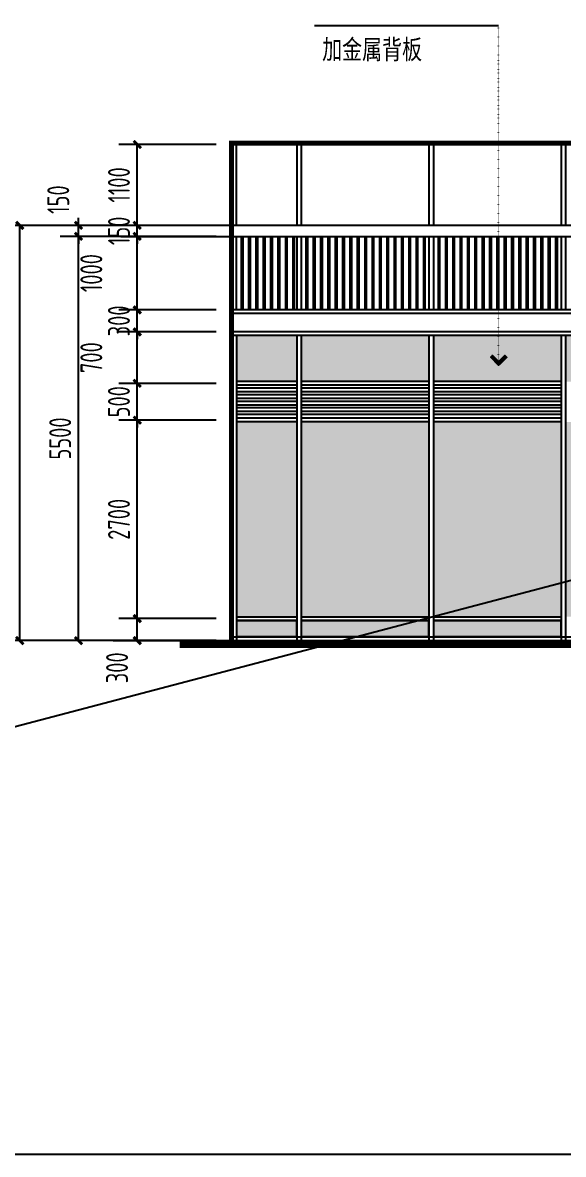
# Model space of a CAD drawing. Extents: x 72637 to 526294, y -245768 to 30884.
# Drawn here: x 134893 to 142254, y -161489 to -146091 of the extents above; entities that cross this region are included whole.
import ezdxf

# ---------------------------------------------------------------- set-up
doc = ezdxf.new("R2010")
doc.units = 0
doc.header["$LTSCALE"] = 10
doc.header["$MEASUREMENT"] = 0
doc.linetypes.add('DOT2', pattern=[0.125, 0, -0.125])
for name, color, linetype in [('01-标注_尺寸', 124, 'Continuous'), ('01-标注_符号', 200, 'Continuous'), ('01-标注_轴线坐标', 132, 'Continuous'), ('02-TEXT_标注', 130, 'Continuous'), ('05-填充_156', 156, 'Continuous'), ('05-填充_18', 18, 'Continuous'), ('A-C_玻璃幕墙', 140, 'Continuous'), ('A-E_栏杆', 232, 'Continuous'), ('E-立面', 255, 'Continuous'), ('E-立面轮廓', 241, 'Continuous')]:
    doc.layers.add(name, color=color, linetype=linetype)
doc.layers.add('04-不打印_辅助线', color=165, linetype='Continuous', plot=False)
doc.styles.add('_TCH_DIM_T3', font='ROS1', dxfattribs={"width": 0.8, "bigfont": 'JD'})
doc.styles.add('_TCH_LABEL', font='', dxfattribs={"width": 0.75})
doc.styles.add('logo-3', font='', dxfattribs={"width": 0.8})
doc.styles.get('_TCH_LABEL').set_extended_font_data('SimSun')
doc.styles.get('logo-3').set_extended_font_data('SimSun')
doc.dimstyles.new('_TCH_ARCH&&100', dxfattribs={"dimtxt": 297.5, "dimasz": 100, "dimexe": 250, "dimexo": 300, "dimgap": 100, "dimtad": 1, "dimdec": 0, "dimzin": 0, "dimdsep": 46, "dimtxsty": '_TCH_DIM_T3', "dimblk": 'ARCHTICK', "dimcen": 0.09, "dimclrt": 7, "dimazin": 2, "dimtfac": 1, "dimtdec": 0, "dimtix": 1, "dimtmove": 2, "dimatfit": 3, "dimfxl": 0, "dimtolj": 1, "dimtzin": 0, "dimarcsym": 0})
doc.dimstyles.new('副本 ISO-1', dxfattribs={"dimtxt": 2.5, "dimasz": 1.5, "dimexe": 1.25, "dimexo": 0.625, "dimtad": 1, "dimdec": 0, "dimtxsty": 'logo-3', "dimblk": 'ARCHTICK', "dimcen": 2.5, "dimdle": 1, "dimadec": 0, "dimazin": 0, "dimtfac": 1, "dimtdec": 0, "dimtix": 1, "dimtmove": 0, "dimatfit": 3, "dimldrblk": 'AR', "dimfxl": 0, "dimarcsym": 0})

# ---------------------------------------------------------------- blocks, each defined once
blk = doc.blocks.new('A$C339A5B8F')
for points in [[(-5430, 6750), (-5430, 5650)], [(-5370, 6750), (-5370, 5650)], [(-3630, 6750), (-3630, 5650)], [(-3570, 6750), (-3570, 5650)], [(-1830, 6750), (-1830, 5650)], [(-1770, 6750), (-1770, 5650)], [(-30, 6750), (-30, 5650)], [(30, 6750), (30, 5650)], [(2120, 6750), (2120, 5650)], [(2180, 6750), (2180, 5650)], [(-5430, 5500), (-5430, 4500)], [(-5370, 5500), (-5370, 4500)], [(-3630, 5500), (-3630, 4500)], [(-3570, 5500), (-3570, 4500)], [(-1830, 5500), (-1830, 4500)], [(-1770, 5500), (-1770, 4500)], [(-30, 5500), (-30, 4500)], [(30, 5500), (30, 4500)], [(2120, 5500), (2120, 4500)], [(2180, 5500), (2180, 4500)], [(-5430, 4150), (-5430, 0)], [(-5370, 4150), (-5370, 0)], [(-3630, 4150), (-3630, 0)], [(-3570, 4150), (-3570, 0)], [(-1830, 4150), (-1830, 0)], [(-1770, 4150), (-1770, 0)], [(-30, 4150), (-30, 0)], [(30, 4150), (30, 0)], [(750, 4150), (750, 0)], [(800, 4150), (800, 0)], [(1800, 4150), (1800, 0)], [(1850, 4150), (1850, 0)], [(2120, 4150), (2120, 0)], [(2180, 4150), (2180, 0)]]:
    blk.add_lwpolyline(points)
blk = doc.blocks.new('A$C631E7170')
for points in [[(0, -40), (-1740, -40)], [(0, -90), (-1740, -90)], [(0, -130), (-1740, -130)], [(0, -180), (-1740, -180)], [(0, -220), (-1740, -220)], [(0, -270), (-1740, -270)], [(0, -310), (-1740, -310)], [(0, -360), (-1740, -360)], [(0, -400), (-1740, -400)]]:
    blk.add_lwpolyline(points)
blk = doc.blocks.new('A$C589F609E')
for points in [[(-1685, 0), (-1685, -1000)], [(-1585, 0), (-1585, -1000)], [(-1485, 0), (-1485, -1000)], [(-1385, 0), (-1385, -1000)], [(-1285, 0), (-1285, -1000)], [(-1185, 0), (-1185, -1000)], [(-1085, 0), (-1085, -1000)], [(-985, 0), (-985, -1000)], [(-885, 0), (-885, -1000)], [(-785, 0), (-785, -1000)], [(-685, 0), (-685, -1000)], [(-585, 0), (-585, -1000)], [(-485, 0), (-485, -1000)], [(-385, 0), (-385, -1000)], [(-285, 0), (-285, -1000)], [(-185, 0), (-185, -1000)], [(-1665, 0), (-1665, -1000)], [(-1565, 0), (-1565, -1000)], [(-1465, 0), (-1465, -1000)], [(-1365, 0), (-1365, -1000)], [(-1265, 0), (-1265, -1000)], [(-1165, 0), (-1165, -1000)], [(-1065, 0), (-1065, -1000)], [(-965, 0), (-965, -1000)], [(-865, 0), (-865, -1000)], [(-765, 0), (-765, -1000)], [(-665, 0), (-665, -1000)], [(-565, 0), (-565, -1000)], [(-465, 0), (-465, -1000)], [(-365, 0), (-365, -1000)], [(-265, 0), (-265, -1000)], [(-165, 0), (-165, -1000)], [(-85, 0), (-85, -1000)], [(-65, 0), (-65, -1000)]]:
    blk.add_lwpolyline(points)
blk = doc.blocks.new('A$C32F26021')
at = {"layer": '05-填充_18'}
h = blk.add_hatch(color=256, dxfattribs=at)
h.dxf.hatch_style = 1
h.paths.add_polyline_path([(-1740, 50), (0, 50), (0, 275), (-1740, 275)])
for points in [[(0, 3525), (-1740, 3525)], [(0, 3475), (-1740, 3475)], [(0, 3025), (-1740, 3025)], [(0, 2975), (-1740, 2975)], [(-1740, 325), (0, 325)], [(-1740, 275), (0, 275)], [(0, 50), (-1740, 50)]]:
    blk.add_lwpolyline(points)
blk.add_lwpolyline([(-1740, 50), (0, 50), (0, 275), (-1740, 275)], close=True)
for name, p in [('A$C589F609E', (10, 5500)), ('A$C631E7170', (0, 3475))]:
    blk.add_blockref(name, p)
blk = doc.blocks.new('*U43')
for points in [[(-920, -40), (-1740, -40)], [(-920, -90), (-1740, -90)], [(-920, -130), (-1740, -130)], [(-920, -180), (-1740, -180)], [(-920, -220), (-1740, -220)], [(-920, -270), (-1740, -270)], [(-920, -310), (-1740, -310)], [(-920, -360), (-1740, -360)], [(-920, -400), (-1740, -400)]]:
    blk.add_lwpolyline(points)
blk = doc.blocks.new('A$C0B823FF2')
at = {"layer": '05-填充_18'}
h = blk.add_hatch(color=256, dxfattribs=at)
h.dxf.hatch_style = 1
h.paths.add_polyline_path([(-820, -4100), (0, -4100), (0, -3875), (-820, -3875)])
for points in [[(0, -625), (-820, -625)], [(0, -675), (-820, -675)], [(0, -1125), (-820, -1125)], [(0, -1175), (-820, -1175)], [(-820, -3825), (0, -3825)], [(-820, -3875), (0, -3875)], [(0, -4100), (-820, -4100)]]:
    blk.add_lwpolyline(points)
blk.add_lwpolyline([(-820, -4100), (0, -4100), (0, -3875), (-820, -3875)], close=True)
blk.add_blockref('*U43', (920, -675))
blk = doc.blocks.new('A$C6D8F1FB1')
for points in [[(65, 0), (65, -1000)], [(85, 0), (85, -1000)], [(165, 0), (165, -1000)], [(185, 0), (185, -1000)], [(265, 0), (265, -1000)], [(285, 0), (285, -1000)], [(365, 0), (365, -1000)], [(385, 0), (385, -1000)], [(465, 0), (465, -1000)], [(485, 0), (485, -1000)], [(565, 0), (565, -1000)], [(585, 0), (585, -1000)], [(665, 0), (665, -1000)], [(685, 0), (685, -1000)], [(765, 0), (765, -1000)], [(785, 0), (785, -1000)]]:
    blk.add_lwpolyline(points)
blk = doc.blocks.new('_ArchTick')
at = {"color": 0, "linetype": 'ByBlock', "const_width": 0.4}
blk.add_lwpolyline([(-0.5, -0.5), (0.5, 0.5)], dxfattribs=at)
blk = doc.blocks.new('*X11')
at = {"color": 0}
for p, q in [((-1012.3116, 1692.7221), (-1012.3116, 1692.7226)), ((-1012.3115, 1692.7227), (-1012.2838, 1692.7227)), ((-1012.3111, 1692.7217), (-1012.2828, 1692.7217)), ((-1012.3106, 1692.7211), (-1012.3106, 1692.7236)), ((-1012.3105, 1692.7237), (-1012.2848, 1692.7237)), ((-1012.3101, 1692.7207), (-1012.2818, 1692.7207)), ((-1012.3096, 1692.7201), (-1012.3096, 1692.7246)), ((-1012.3095, 1692.7247), (-1012.2858, 1692.7247)), ((-1012.3091, 1692.7197), (-1012.2808, 1692.7197)), ((-1012.3086, 1692.7191), (-1012.3086, 1692.7256)), ((-1012.3085, 1692.7257), (-1012.2868, 1692.7257)), ((-1012.3081, 1692.7187), (-1012.2798, 1692.7187)), ((-1012.3076, 1692.7181), (-1012.3076, 1692.7266)), ((-1012.3075, 1692.7267), (-1012.2878, 1692.7267)), ((-1012.3071, 1692.7177), (-1012.2788, 1692.7177)), ((-1012.3066, 1692.7171), (-1012.3066, 1692.7276)), ((-1012.3065, 1692.7277), (-1012.2888, 1692.7277)), ((-1012.3061, 1692.7167), (-1012.2778, 1692.7167)), ((-1012.3056, 1692.7161), (-1012.3056, 1692.7286)), ((-1012.3055, 1692.7287), (-1012.2898, 1692.7287)), ((-1012.3051, 1692.7157), (-1012.2768, 1692.7157)), ((-1012.3046, 1692.7151), (-1012.3046, 1692.7296)), ((-1012.3045, 1692.7297), (-1012.2908, 1692.7297)), ((-1012.3041, 1692.7147), (-1012.2758, 1692.7147)), ((-1012.3036, 1692.7141), (-1012.3036, 1692.7306)), ((-1012.3035, 1692.7307), (-1012.2918, 1692.7307)), ((-1012.3031, 1692.7137), (-1012.2748, 1692.7137)), ((-1012.3026, 1692.7131), (-1012.3026, 1692.7316)), ((-1012.3025, 1692.7317), (-1012.2928, 1692.7317)), ((-1012.3021, 1692.7127), (-1012.2738, 1692.7127)), ((-1012.3016, 1692.7121), (-1012.3016, 1692.7326)), ((-1012.3015, 1692.7327), (-1012.2938, 1692.7327)), ((-1012.3011, 1692.7117), (-1012.2728, 1692.7117)), ((-1012.3006, 1692.7111), (-1012.3006, 1692.7336)), ((-1012.3005, 1692.7337), (-1012.2948, 1692.7337)), ((-1012.3001, 1692.7107), (-1012.2718, 1692.7107)), ((-1012.2996, 1692.7101), (-1012.2996, 1692.7346)), ((-1012.2995, 1692.7347), (-1012.2958, 1692.7347)), ((-1012.2991, 1692.7097), (-1012.2708, 1692.7097)), ((-1012.2986, 1692.7091), (-1012.2986, 1692.7356)), ((-1012.2985, 1692.7357), (-1012.2968, 1692.7357)), ((-1012.2981, 1692.7087), (-1012.2698, 1692.7087)), ((-1012.2976, 1692.7081), (-1012.2976, 1692.7364)), ((-1012.2971, 1692.7077), (-1012.2688, 1692.7077)), ((-1012.2966, 1692.7071), (-1012.2966, 1692.7354)), ((-1012.2961, 1692.7067), (-1012.2678, 1692.7067)), ((-1012.2956, 1692.7061), (-1012.2956, 1692.7344)), ((-1012.2951, 1692.7057), (-1012.2668, 1692.7057)), ((-1012.2946, 1692.7051), (-1012.2946, 1692.7334)), ((-1012.2941, 1692.7047), (-1012.2658, 1692.7047)), ((-1012.2936, 1692.7041), (-1012.2936, 1692.7324)), ((-1012.2931, 1692.7037), (-1012.2648, 1692.7037)), ((-1012.2926, 1692.7031), (-1012.2926, 1692.7314)), ((-1012.2921, 1692.7027), (-1012.2638, 1692.7027)), ((-1012.2916, 1692.7021), (-1012.2916, 1692.7304)), ((-1012.2911, 1692.7017), (-1012.2628, 1692.7017)), ((-1012.2906, 1692.7011), (-1012.2906, 1692.7294)), ((-1012.2901, 1692.7007), (-1012.2618, 1692.7007)), ((-1012.2896, 1692.7001), (-1012.2896, 1692.7284)), ((-1012.2891, 1692.6997), (-1012.2608, 1692.6997)), ((-1012.2886, 1692.6991), (-1012.2886, 1692.7274)), ((-1012.2881, 1692.6987), (-1012.2598, 1692.6987)), ((-1012.2876, 1692.6981), (-1012.2876, 1692.7264)), ((-1012.2871, 1692.6977), (-1012.2588, 1692.6977)), ((-1012.2866, 1692.6971), (-1012.2866, 1692.7254)), ((-1012.2861, 1692.6967), (-1012.2578, 1692.6967)), ((-1012.2856, 1692.6961), (-1012.2856, 1692.7244)), ((-1012.2851, 1692.6957), (-1012.2568, 1692.6957)), ((-1012.2846, 1692.6951), (-1012.2846, 1692.7234)), ((-1012.2841, 1692.6947), (-1012.2558, 1692.6947)), ((-1012.2836, 1692.6941), (-1012.2836, 1692.7224)), ((-1012.2831, 1692.6937), (-1012.2548, 1692.6937)), ((-1012.2826, 1692.6931), (-1012.2826, 1692.7214)), ((-1012.2821, 1692.6927), (-1012.2538, 1692.6927)), ((-1012.2816, 1692.6921), (-1012.2816, 1692.7204)), ((-1012.2811, 1692.6917), (-1012.2528, 1692.6917)), ((-1012.2806, 1692.6911), (-1012.2806, 1692.7194)), ((-1012.2801, 1692.6907), (-1012.2518, 1692.6907)), ((-1012.2796, 1692.6901), (-1012.2796, 1692.7184)), ((-1012.2791, 1692.6897), (-1012.2508, 1692.6897)), ((-1012.2786, 1692.6891), (-1012.2786, 1692.7174)), ((-1012.2781, 1692.6887), (-1012.2498, 1692.6887)), ((-1012.2776, 1692.6881), (-1012.2776, 1692.7164)), ((-1012.2771, 1692.6877), (-1012.2488, 1692.6877)), ((-1012.2766, 1692.6871), (-1012.2766, 1692.7154)), ((-1012.2761, 1692.6867), (-1012.2478, 1692.6867)), ((-1012.2756, 1692.6861), (-1012.2756, 1692.7144)), ((-1012.2751, 1692.6857), (-1012.2468, 1692.6857)), ((-1012.2746, 1692.6851), (-1012.2746, 1692.7134)), ((-1012.2741, 1692.6847), (-1012.2458, 1692.6847)), ((-1012.2736, 1692.6841), (-1012.2736, 1692.7124)), ((-1012.2731, 1692.6837), (-1012.2448, 1692.6837)), ((-1012.2726, 1692.6831), (-1012.2726, 1692.7114)), ((-1012.2721, 1692.6827), (-1012.2438, 1692.6827)), ((-1012.2716, 1692.6821), (-1012.2716, 1692.7104)), ((-1012.2711, 1692.6817), (-1012.2428, 1692.6817)), ((-1012.2706, 1692.6811), (-1012.2706, 1692.7094)), ((-1012.2701, 1692.6807), (-1012.2418, 1692.6807)), ((-1012.2696, 1692.6801), (-1012.2696, 1692.7084)), ((-1012.2691, 1692.6797), (-1012.2408, 1692.6797)), ((-1012.2686, 1692.6791), (-1012.2686, 1692.7074)), ((-1012.2681, 1692.6787), (-1012.2398, 1692.6787)), ((-1012.2676, 1692.6781), (-1012.2676, 1692.7064)), ((-1012.2671, 1692.6777), (-1012.2388, 1692.6777)), ((-1012.2666, 1692.6771), (-1012.2666, 1692.7054)), ((-1012.2661, 1692.6767), (-1012.2378, 1692.6767)), ((-1012.2656, 1692.6761), (-1012.2656, 1692.7044)), ((-1012.2651, 1692.6757), (-1012.2368, 1692.6757)), ((-1012.2646, 1692.6751), (-1012.2646, 1692.7034)), ((-1012.2646, 1692.6647), (-1012.2363, 1692.6647)), ((-1012.2646, 1692.6364), (-1012.2646, 1692.6647)), ((-1012.2641, 1692.6747), (-1012.2358, 1692.6747)), ((-1012.2636, 1692.6741), (-1012.2636, 1692.7024)), ((-1012.2636, 1692.6657), (-1012.2353, 1692.6657)), ((-1012.2636, 1692.6374), (-1012.2636, 1692.6657)), ((-1012.2631, 1692.6737), (-1012.2348, 1692.6737)), ((-1012.2626, 1692.6731), (-1012.2626, 1692.7014)), ((-1012.2626, 1692.6667), (-1012.2343, 1692.6667)), ((-1012.2626, 1692.6384), (-1012.2626, 1692.6667)), ((-1012.2621, 1692.6727), (-1012.2338, 1692.6727)), ((-1012.2616, 1692.6721), (-1012.2616, 1692.7004)), ((-1012.2616, 1692.6677), (-1012.2333, 1692.6677)), ((-1012.2616, 1692.6394), (-1012.2616, 1692.6677)), ((-1012.2611, 1692.6717), (-1012.2328, 1692.6717)), ((-1012.2606, 1692.6711), (-1012.2606, 1692.6994)), ((-1012.2606, 1692.6687), (-1012.2323, 1692.6687)), ((-1012.2606, 1692.6404), (-1012.2606, 1692.6687)), ((-1012.2601, 1692.6707), (-1012.2318, 1692.6707)), ((-1012.2596, 1692.6701), (-1012.2596, 1692.6984)), ((-1012.2596, 1692.6697), (-1012.2313, 1692.6697)), ((-1012.2596, 1692.6414), (-1012.2596, 1692.6697)), ((-1012.2586, 1692.6424), (-1012.2586, 1692.6974)), ((-1012.2576, 1692.6434), (-1012.2576, 1692.6964)), ((-1012.2566, 1692.6444), (-1012.2566, 1692.6954)), ((-1012.2556, 1692.6454), (-1012.2556, 1692.6944)), ((-1012.2546, 1692.6464), (-1012.2546, 1692.6934)), ((-1012.2536, 1692.6474), (-1012.2536, 1692.6924)), ((-1012.2526, 1692.6484), (-1012.2526, 1692.6914)), ((-1012.2516, 1692.6494), (-1012.2516, 1692.6904)), ((-1012.2506, 1692.6504), (-1012.2506, 1692.6894)), ((-1012.2496, 1692.6514), (-1012.2496, 1692.6884)), ((-1012.2486, 1692.6524), (-1012.2486, 1692.6874)), ((-1012.2476, 1692.6534), (-1012.2476, 1692.6864)), ((-1012.2466, 1692.6544), (-1012.2466, 1692.6854)), ((-1012.2456, 1692.6554), (-1012.2456, 1692.6844)), ((-1012.2446, 1692.6564), (-1012.2446, 1692.6834)), ((-1012.2436, 1692.6574), (-1012.2436, 1692.6824)), ((-1012.2426, 1692.6584), (-1012.2426, 1692.6814)), ((-1012.2416, 1692.6594), (-1012.2416, 1692.6804)), ((-1012.2406, 1692.6604), (-1012.2406, 1692.6794)), ((-1012.2396, 1692.6614), (-1012.2396, 1692.6784)), ((-1012.2386, 1692.6624), (-1012.2386, 1692.6774)), ((-1012.2376, 1692.6634), (-1012.2376, 1692.6764)), ((-1012.2366, 1692.6644), (-1012.2366, 1692.6754)), ((-1012.2356, 1692.6654), (-1012.2356, 1692.6744)), ((-1012.2346, 1692.6664), (-1012.2346, 1692.6734)), ((-1012.2336, 1692.6674), (-1012.2336, 1692.6724)), ((-1012.2326, 1692.6684), (-1012.2326, 1692.6714)), ((-1012.2316, 1692.6694), (-1012.2316, 1692.6704)), ((-1012.3116, 1692.6177), (-1012.2833, 1692.6177)), ((-1012.3116, 1692.6172), (-1012.3116, 1692.6177)), ((-1012.3111, 1692.6167), (-1012.2843, 1692.6167)), ((-1012.3106, 1692.6187), (-1012.2823, 1692.6187)), ((-1012.3106, 1692.6162), (-1012.3106, 1692.6187)), ((-1012.3101, 1692.6157), (-1012.2853, 1692.6157)), ((-1012.3096, 1692.6197), (-1012.2813, 1692.6197)), ((-1012.3096, 1692.6152), (-1012.3096, 1692.6197)), ((-1012.3091, 1692.6147), (-1012.2863, 1692.6147)), ((-1012.3086, 1692.6207), (-1012.2803, 1692.6207)), ((-1012.3086, 1692.6142), (-1012.3086, 1692.6207)), ((-1012.3081, 1692.6137), (-1012.2873, 1692.6137)), ((-1012.3076, 1692.6217), (-1012.2793, 1692.6217)), ((-1012.3076, 1692.6132), (-1012.3076, 1692.6217)), ((-1012.3071, 1692.6127), (-1012.2883, 1692.6127)), ((-1012.3066, 1692.6227), (-1012.2783, 1692.6227)), ((-1012.3066, 1692.6122), (-1012.3066, 1692.6227)), ((-1012.3061, 1692.6117), (-1012.2893, 1692.6117)), ((-1012.3056, 1692.6237), (-1012.2773, 1692.6237)), ((-1012.3056, 1692.6112), (-1012.3056, 1692.6237)), ((-1012.3051, 1692.6107), (-1012.2903, 1692.6107)), ((-1012.3046, 1692.6247), (-1012.2763, 1692.6247)), ((-1012.3046, 1692.6102), (-1012.3046, 1692.6247)), ((-1012.3041, 1692.6097), (-1012.2913, 1692.6097)), ((-1012.3036, 1692.6257), (-1012.2753, 1692.6257)), ((-1012.3036, 1692.6092), (-1012.3036, 1692.6257)), ((-1012.3031, 1692.6087), (-1012.2923, 1692.6087)), ((-1012.3026, 1692.6267), (-1012.2743, 1692.6267)), ((-1012.3026, 1692.6082), (-1012.3026, 1692.6267)), ((-1012.3021, 1692.6077), (-1012.2933, 1692.6077)), ((-1012.3016, 1692.6277), (-1012.2733, 1692.6277)), ((-1012.3016, 1692.6072), (-1012.3016, 1692.6277)), ((-1012.3011, 1692.6067), (-1012.2943, 1692.6067)), ((-1012.3006, 1692.6287), (-1012.2723, 1692.6287)), ((-1012.3006, 1692.6062), (-1012.3006, 1692.6287)), ((-1012.3001, 1692.6057), (-1012.2953, 1692.6057)), ((-1012.2996, 1692.6297), (-1012.2713, 1692.6297)), ((-1012.2996, 1692.6052), (-1012.2996, 1692.6297)), ((-1012.2991, 1692.6047), (-1012.2963, 1692.6047)), ((-1012.2986, 1692.6307), (-1012.2703, 1692.6307)), ((-1012.2986, 1692.6042), (-1012.2986, 1692.6307)), ((-1012.2981, 1692.6037), (-1012.2973, 1692.6037)), ((-1012.2976, 1692.6317), (-1012.2693, 1692.6317)), ((-1012.2976, 1692.6034), (-1012.2976, 1692.6317)), ((-1012.2966, 1692.6327), (-1012.2683, 1692.6327)), ((-1012.2966, 1692.6044), (-1012.2966, 1692.6327)), ((-1012.2956, 1692.6337), (-1012.2673, 1692.6337)), ((-1012.2956, 1692.6054), (-1012.2956, 1692.6337)), ((-1012.2946, 1692.6347), (-1012.2663, 1692.6347)), ((-1012.2946, 1692.6064), (-1012.2946, 1692.6347)), ((-1012.2936, 1692.6357), (-1012.2653, 1692.6357)), ((-1012.2936, 1692.6074), (-1012.2936, 1692.6357)), ((-1012.2926, 1692.6367), (-1012.2643, 1692.6367)), ((-1012.2926, 1692.6084), (-1012.2926, 1692.6367)), ((-1012.2916, 1692.6377), (-1012.2633, 1692.6377)), ((-1012.2916, 1692.6094), (-1012.2916, 1692.6377)), ((-1012.2906, 1692.6387), (-1012.2623, 1692.6387)), ((-1012.2906, 1692.6104), (-1012.2906, 1692.6387)), ((-1012.2896, 1692.6397), (-1012.2613, 1692.6397)), ((-1012.2896, 1692.6114), (-1012.2896, 1692.6397)), ((-1012.2886, 1692.6407), (-1012.2603, 1692.6407)), ((-1012.2886, 1692.6124), (-1012.2886, 1692.6407)), ((-1012.2876, 1692.6417), (-1012.2593, 1692.6417)), ((-1012.2876, 1692.6134), (-1012.2876, 1692.6417)), ((-1012.2866, 1692.6427), (-1012.2583, 1692.6427)), ((-1012.2866, 1692.6144), (-1012.2866, 1692.6427)), ((-1012.2856, 1692.6437), (-1012.2573, 1692.6437)), ((-1012.2856, 1692.6154), (-1012.2856, 1692.6437)), ((-1012.2846, 1692.6447), (-1012.2563, 1692.6447)), ((-1012.2846, 1692.6164), (-1012.2846, 1692.6447)), ((-1012.2836, 1692.6457), (-1012.2553, 1692.6457)), ((-1012.2836, 1692.6174), (-1012.2836, 1692.6457)), ((-1012.2826, 1692.6467), (-1012.2543, 1692.6467)), ((-1012.2826, 1692.6184), (-1012.2826, 1692.6467)), ((-1012.2816, 1692.6477), (-1012.2533, 1692.6477)), ((-1012.2816, 1692.6194), (-1012.2816, 1692.6477)), ((-1012.2806, 1692.6487), (-1012.2523, 1692.6487)), ((-1012.2806, 1692.6204), (-1012.2806, 1692.6487)), ((-1012.2796, 1692.6497), (-1012.2513, 1692.6497)), ((-1012.2796, 1692.6214), (-1012.2796, 1692.6497)), ((-1012.2786, 1692.6507), (-1012.2503, 1692.6507)), ((-1012.2786, 1692.6224), (-1012.2786, 1692.6507)), ((-1012.2776, 1692.6517), (-1012.2493, 1692.6517)), ((-1012.2776, 1692.6234), (-1012.2776, 1692.6517)), ((-1012.2766, 1692.6527), (-1012.2483, 1692.6527)), ((-1012.2766, 1692.6244), (-1012.2766, 1692.6527)), ((-1012.2756, 1692.6537), (-1012.2473, 1692.6537)), ((-1012.2756, 1692.6254), (-1012.2756, 1692.6537)), ((-1012.2746, 1692.6547), (-1012.2463, 1692.6547)), ((-1012.2746, 1692.6264), (-1012.2746, 1692.6547)), ((-1012.2736, 1692.6557), (-1012.2453, 1692.6557)), ((-1012.2736, 1692.6274), (-1012.2736, 1692.6557)), ((-1012.2726, 1692.6567), (-1012.2443, 1692.6567)), ((-1012.2726, 1692.6284), (-1012.2726, 1692.6567)), ((-1012.2716, 1692.6577), (-1012.2433, 1692.6577)), ((-1012.2716, 1692.6294), (-1012.2716, 1692.6577)), ((-1012.2706, 1692.6587), (-1012.2423, 1692.6587)), ((-1012.2706, 1692.6304), (-1012.2706, 1692.6587)), ((-1012.2696, 1692.6597), (-1012.2413, 1692.6597)), ((-1012.2696, 1692.6314), (-1012.2696, 1692.6597)), ((-1012.2686, 1692.6607), (-1012.2403, 1692.6607)), ((-1012.2686, 1692.6324), (-1012.2686, 1692.6607)), ((-1012.2676, 1692.6617), (-1012.2393, 1692.6617)), ((-1012.2676, 1692.6334), (-1012.2676, 1692.6617)), ((-1012.2666, 1692.6627), (-1012.2383, 1692.6627)), ((-1012.2666, 1692.6344), (-1012.2666, 1692.6627)), ((-1012.2656, 1692.6637), (-1012.2373, 1692.6637)), ((-1012.2656, 1692.6354), (-1012.2656, 1692.6637))]:
    blk.add_line(p, q, dxfattribs=at)
blk = doc.blocks.new('A-ARROW')
blk.add_lwpolyline([(0.0808, 0.0525), (0.0666, 0.0666), (0, 0), (0.0666, -0.0666), (0.0808, -0.0525), (0.0283, 0)], close=True)
at = {"rotation": 180}
blk.add_blockref('*X11', (-1012.2311, 1692.6699), dxfattribs=at)
blk = doc.blocks.new('AR')
at = {"xscale": -21.59999999986031, "yscale": 21.59999999999127, "zscale": 21.6, "rotation": 359.9999997162888}
blk.add_blockref('A-ARROW', (0, 0), dxfattribs=at)
blk = doc.blocks.new('*D2451')
at = {"layer": '01-标注_轴线坐标', "color": 0, "lineweight": -2, "transparency": 16777216}
for p, q in [((135929, -148849), (134603, -148849)), ((134853, -154499), (134853, -148849)), ((135929, -154499), (134603, -154499))]:
    blk.add_line(p, q, dxfattribs=at)
at = {"layer": 'Defpoints', "color": 0, "transparency": 16777216}
for p in [(134853, -148849), (136229, -148849), (136229, -154499)]:
    blk.add_point(p, dxfattribs=at)
at = {"layer": '01-标注_轴线坐标', "color": 0, "lineweight": -2, "transparency": 16777216, "xscale": 100, "yscale": 100, "zscale": 100}
for p, rotation in [((134853, -148849), 90), ((134853, -154499), 270)]:
    blk.add_blockref('_ArchTick', p, dxfattribs=dict(at, rotation=rotation))
at = {"layer": '01-标注_轴线坐标', "color": 7, "transparency": 16777216, "insert": (134604, -151674), "char_height": 297.5, "attachment_point": 5, "rotation": 90, "style": '_TCH_DIM_T3'}
blk.add_mtext('\\A1;5650', dxfattribs=at)
blk = doc.blocks.new('*D2452')
at = {"layer": '01-标注_轴线坐标', "color": 0, "lineweight": -2, "transparency": 16777216}
for p, q in [((136729, -148999), (135403, -148999)), ((135653, -154499), (135653, -148999)), ((136729, -154499), (135403, -154499))]:
    blk.add_line(p, q, dxfattribs=at)
at = {"layer": 'Defpoints', "color": 0, "transparency": 16777216}
for p in [(135653, -148999), (137029, -148999), (137029, -154499)]:
    blk.add_point(p, dxfattribs=at)
at = {"layer": '01-标注_轴线坐标', "color": 0, "lineweight": -2, "transparency": 16777216, "xscale": 100, "yscale": 100, "zscale": 100}
for p, rotation in [((135653, -148999), 90), ((135653, -154499), 270)]:
    blk.add_blockref('_ArchTick', p, dxfattribs=dict(at, rotation=rotation))
at = {"layer": '01-标注_轴线坐标', "color": 7, "transparency": 16777216, "insert": (135404, -151749), "char_height": 297.5, "attachment_point": 5, "rotation": 90, "style": '_TCH_DIM_T3'}
blk.add_mtext('\\A1;5500', dxfattribs=at)
blk = doc.blocks.new('*D2453')
at = {"layer": '01-标注_轴线坐标', "color": 0, "lineweight": -2, "transparency": 16777216}
for p, q in [((136729, -148849), (135403, -148849)), ((135653, -148849), (135653, -148749)), ((135653, -148999), (135653, -148849)), ((136729, -148999), (135403, -148999)), ((135653, -148999), (135653, -149099))]:
    blk.add_line(p, q, dxfattribs=at)
at = {"layer": 'Defpoints', "color": 0, "transparency": 16777216}
for p in [(135653, -148849), (137029, -148849), (137029, -148999)]:
    blk.add_point(p, dxfattribs=at)
at = {"layer": '01-标注_轴线坐标', "color": 0, "lineweight": -2, "transparency": 16777216, "xscale": 100, "yscale": 100, "zscale": 100}
for p, rotation in [((135653, -148849), 270), ((135653, -148999), 90)]:
    blk.add_blockref('_ArchTick', p, dxfattribs=dict(at, rotation=rotation))
at = {"layer": '01-标注_轴线坐标', "color": 7, "transparency": 16777216, "insert": (135378, -148499), "char_height": 297.5, "attachment_point": 5, "rotation": 90, "style": '_TCH_DIM_T3'}
blk.add_mtext('\\A1;150', dxfattribs=at)
blk = doc.blocks.new('*D2454')
at = {"layer": '01-标注_尺寸', "color": 0, "lineweight": -2, "transparency": 16777216}
for p, q in [((137529, -154199), (136203, -154199)), ((136453, -154499), (136453, -154199)), ((137529, -154499), (136203, -154499))]:
    blk.add_line(p, q, dxfattribs=at)
at = {"layer": 'Defpoints', "color": 0, "transparency": 16777216}
for p in [(136453, -154199), (137829, -154199), (137829, -154499)]:
    blk.add_point(p, dxfattribs=at)
at = {"layer": '01-标注_尺寸', "color": 0, "lineweight": -2, "transparency": 16777216, "xscale": 100, "yscale": 100, "zscale": 100}
for p, rotation in [((136453, -154199), 90), ((136453, -154499), 270)]:
    blk.add_blockref('_ArchTick', p, dxfattribs=dict(at, rotation=rotation))
at = {"layer": '01-标注_尺寸', "color": 7, "transparency": 16777216, "insert": (136178, -154869), "char_height": 297.5, "attachment_point": 5, "rotation": 90, "style": '_TCH_DIM_T3'}
blk.add_mtext('\\A1;300', dxfattribs=at)
blk = doc.blocks.new('*D2455')
at = {"layer": '01-标注_尺寸', "color": 0, "lineweight": -2, "transparency": 16777216}
for p, q in [((137529, -151499), (136203, -151499)), ((136453, -154199), (136453, -151499)), ((137529, -154199), (136203, -154199))]:
    blk.add_line(p, q, dxfattribs=at)
at = {"layer": 'Defpoints', "color": 0, "transparency": 16777216}
for p in [(136453, -151499), (137829, -151499), (137829, -154199)]:
    blk.add_point(p, dxfattribs=at)
at = {"layer": '01-标注_尺寸', "color": 0, "lineweight": -2, "transparency": 16777216, "xscale": 100, "yscale": 100, "zscale": 100}
for p, rotation in [((136453, -151499), 90), ((136453, -154199), 270)]:
    blk.add_blockref('_ArchTick', p, dxfattribs=dict(at, rotation=rotation))
at = {"layer": '01-标注_尺寸', "color": 7, "transparency": 16777216, "insert": (136204, -152849), "char_height": 297.5, "attachment_point": 5, "rotation": 90, "style": '_TCH_DIM_T3'}
blk.add_mtext('\\A1;2700', dxfattribs=at)
blk = doc.blocks.new('*D2456')
at = {"layer": '01-标注_尺寸', "color": 0, "lineweight": -2, "transparency": 16777216}
for p, q in [((137529, -150999), (136203, -150999)), ((136453, -150999), (136453, -150899)), ((136453, -151499), (136453, -150999)), ((137529, -151499), (136203, -151499)), ((136453, -151499), (136453, -151599))]:
    blk.add_line(p, q, dxfattribs=at)
at = {"layer": 'Defpoints', "color": 0, "transparency": 16777216}
for p in [(136453, -150999), (137829, -150999), (137829, -151499)]:
    blk.add_point(p, dxfattribs=at)
at = {"layer": '01-标注_尺寸', "color": 0, "lineweight": -2, "transparency": 16777216, "xscale": 100, "yscale": 100, "zscale": 100}
for p, rotation in [((136453, -150999), 270), ((136453, -151499), 90)]:
    blk.add_blockref('_ArchTick', p, dxfattribs=dict(at, rotation=rotation))
at = {"layer": '01-标注_尺寸', "color": 7, "transparency": 16777216, "insert": (136204, -151249), "char_height": 297.5, "attachment_point": 5, "rotation": 90, "style": '_TCH_DIM_T3'}
blk.add_mtext('\\A1;500', dxfattribs=at)
blk = doc.blocks.new('*D2457')
at = {"layer": '01-标注_尺寸', "color": 0, "lineweight": -2, "transparency": 16777216}
for p, q in [((137529, -150299), (136203, -150299)), ((136453, -150999), (136453, -150299)), ((137529, -150999), (136203, -150999))]:
    blk.add_line(p, q, dxfattribs=at)
at = {"layer": 'Defpoints', "color": 0, "transparency": 16777216}
for p in [(136453, -150299), (137829, -150299), (137829, -150999)]:
    blk.add_point(p, dxfattribs=at)
at = {"layer": '01-标注_尺寸', "color": 0, "lineweight": -2, "transparency": 16777216, "xscale": 100, "yscale": 100, "zscale": 100}
for p, rotation in [((136453, -150299), 90), ((136453, -150999), 270)]:
    blk.add_blockref('_ArchTick', p, dxfattribs=dict(at, rotation=rotation))
at = {"layer": '01-标注_尺寸', "color": 7, "transparency": 16777216, "insert": (135828, -150649), "char_height": 297.5, "attachment_point": 5, "rotation": 90, "style": '_TCH_DIM_T3'}
blk.add_mtext('\\A1;700', dxfattribs=at)
blk = doc.blocks.new('*D2458')
at = {"layer": '01-标注_尺寸', "color": 0, "lineweight": -2, "transparency": 16777216}
for p, q in [((136453, -149999), (136453, -149899)), ((137529, -149999), (136203, -149999)), ((136453, -150299), (136453, -149999)), ((137529, -150299), (136203, -150299)), ((136453, -150299), (136453, -150399))]:
    blk.add_line(p, q, dxfattribs=at)
at = {"layer": 'Defpoints', "color": 0, "transparency": 16777216}
for p in [(136453, -149999), (137829, -149999), (137829, -150299)]:
    blk.add_point(p, dxfattribs=at)
at = {"layer": '01-标注_尺寸', "color": 0, "lineweight": -2, "transparency": 16777216, "xscale": 100, "yscale": 100, "zscale": 100}
for p, rotation in [((136453, -149999), 270), ((136453, -150299), 90)]:
    blk.add_blockref('_ArchTick', p, dxfattribs=dict(at, rotation=rotation))
at = {"layer": '01-标注_尺寸', "color": 7, "transparency": 16777216, "insert": (136204, -150149), "char_height": 297.5, "attachment_point": 5, "rotation": 90, "style": '_TCH_DIM_T3'}
blk.add_mtext('\\A1;300', dxfattribs=at)
blk = doc.blocks.new('*D2459')
at = {"layer": '01-标注_尺寸', "color": 0, "lineweight": -2, "transparency": 16777216}
for p, q in [((137529, -148999), (136203, -148999)), ((136453, -149999), (136453, -148999)), ((137529, -149999), (136203, -149999))]:
    blk.add_line(p, q, dxfattribs=at)
at = {"layer": 'Defpoints', "color": 0, "transparency": 16777216}
for p in [(136453, -148999), (137829, -148999), (137829, -149999)]:
    blk.add_point(p, dxfattribs=at)
at = {"layer": '01-标注_尺寸', "color": 0, "lineweight": -2, "transparency": 16777216, "xscale": 100, "yscale": 100, "zscale": 100}
for p, rotation in [((136453, -148999), 90), ((136453, -149999), 270)]:
    blk.add_blockref('_ArchTick', p, dxfattribs=dict(at, rotation=rotation))
at = {"layer": '01-标注_尺寸', "color": 7, "transparency": 16777216, "insert": (135828, -149499), "char_height": 297.5, "attachment_point": 5, "rotation": 90, "style": '_TCH_DIM_T3'}
blk.add_mtext('\\A1;1000', dxfattribs=at)
blk = doc.blocks.new('*D2460')
at = {"layer": '01-标注_尺寸', "color": 0, "lineweight": -2, "transparency": 16777216}
for p, q in [((137529, -148849), (136203, -148849)), ((136453, -148849), (136453, -148749)), ((136453, -148999), (136453, -148849)), ((137529, -148999), (136203, -148999)), ((136453, -148999), (136453, -149099))]:
    blk.add_line(p, q, dxfattribs=at)
at = {"layer": 'Defpoints', "color": 0, "transparency": 16777216}
for p in [(136453, -148849), (137829, -148849), (137829, -148999)]:
    blk.add_point(p, dxfattribs=at)
at = {"layer": '01-标注_尺寸', "color": 0, "lineweight": -2, "transparency": 16777216, "xscale": 100, "yscale": 100, "zscale": 100}
for p, rotation in [((136453, -148849), 270), ((136453, -148999), 90)]:
    blk.add_blockref('_ArchTick', p, dxfattribs=dict(at, rotation=rotation))
at = {"layer": '01-标注_尺寸', "color": 7, "transparency": 16777216, "insert": (136204, -148924), "char_height": 297.5, "attachment_point": 5, "rotation": 90, "style": '_TCH_DIM_T3'}
blk.add_mtext('\\A1;150', dxfattribs=at)
blk = doc.blocks.new('*D2461')
at = {"layer": '01-标注_尺寸', "color": 0, "lineweight": -2, "transparency": 16777216}
for p, q in [((137529, -147749), (136203, -147749)), ((136453, -148849), (136453, -147749)), ((137529, -148849), (136203, -148849))]:
    blk.add_line(p, q, dxfattribs=at)
at = {"layer": 'Defpoints', "color": 0, "transparency": 16777216}
for p in [(136453, -147749), (137829, -147749), (137829, -148849)]:
    blk.add_point(p, dxfattribs=at)
at = {"layer": '01-标注_尺寸', "color": 0, "lineweight": -2, "transparency": 16777216, "xscale": 100, "yscale": 100, "zscale": 100}
for p, rotation in [((136453, -147749), 90), ((136453, -148849), 270)]:
    blk.add_blockref('_ArchTick', p, dxfattribs=dict(at, rotation=rotation))
at = {"layer": '01-标注_尺寸', "color": 7, "transparency": 16777216, "insert": (136204, -148299), "char_height": 297.5, "attachment_point": 5, "rotation": 90, "style": '_TCH_DIM_T3'}
blk.add_mtext('\\A1;1100', dxfattribs=at)

msp = doc.modelspace()

# ---------------------------------------------------------------- hatches: boundary and pattern name
at = {"layer": '05-填充_156'}
h = msp.add_hatch(dxfattribs=at)
h.set_pattern_fill('CROSS', color=256, scale=100)
h.set_pattern_definition([(0, (-111918.46, 94463.2), (158.75, 158.75), [79.375, -238.125]), (90, (-111878.77, 94423.51), (-158.75, 158.75), [79.375, -238.125])])
h.paths.add_polyline_path([(273338.7, -150973.7), (274526.7, -150973.7), (274526.7, -150348.7), (273338.7, -150348.7)])
h.paths.add_polyline_path([(271538.7, -150973.7), (273278.7, -150973.7), (273278.7, -150348.7), (271538.7, -150348.7)])
h.paths.add_polyline_path([(269738.7, -150973.7), (271478.7, -150973.7), (271478.7, -150348.7), (269738.7, -150348.7)])
h.paths.add_polyline_path([(268108.7, -150973.7), (269678.7, -150973.7), (269678.7, -150348.7), (268108.7, -150348.7)])
h.paths.add_polyline_path([(266138.7, -150973.7), (267708.7, -150973.7), (267708.7, -150348.7), (266138.7, -150348.7)])
h.paths.add_polyline_path([(264338.7, -150973.7), (266078.7, -150973.7), (266078.7, -150348.7), (264338.7, -150348.7)])
h.paths.add_polyline_path([(262538.7, -150973.7), (264278.7, -150973.7), (264278.7, -150348.7), (262538.7, -150348.7)])
h.paths.add_polyline_path([(260738.7, -150973.7), (262478.7, -150973.7), (262478.7, -150348.7), (260738.7, -150348.7)])
h.paths.add_polyline_path([(259108.7, -150973.7), (260678.7, -150973.7), (260678.7, -150348.7), (259108.7, -150348.7)])
h.paths.add_polyline_path([(257138.7, -150973.7), (258708.7, -150973.7), (258708.7, -150348.7), (257138.7, -150348.7)])
h.paths.add_polyline_path([(255338.7, -150973.7), (257078.7, -150973.7), (257078.7, -150348.7), (255338.7, -150348.7)])
h.paths.add_polyline_path([(253538.7, -150973.7), (255278.7, -150973.7), (255278.7, -150348.7), (253538.7, -150348.7)])
h.paths.add_polyline_path([(251738.7, -150973.7), (253478.7, -150973.7), (253478.7, -150348.7), (251738.7, -150348.7)])
h.paths.add_polyline_path([(250108.7, -150973.7), (251678.7, -150973.7), (251678.7, -150348.7), (250108.7, -150348.7)])
h.paths.add_polyline_path([(248138.7, -150973.7), (249708.7, -150973.7), (249708.7, -150348.7), (248138.7, -150348.7)])
h.paths.add_polyline_path([(246338.7, -150973.7), (248078.7, -150973.7), (248078.7, -150348.7), (246338.7, -150348.7)])
h.paths.add_polyline_path([(244538.7, -150973.7), (246278.7, -150973.7), (246278.7, -150348.7), (244538.7, -150348.7)])
h.paths.add_polyline_path([(242738.7, -150973.7), (244478.7, -150973.7), (244478.7, -150348.7), (242738.7, -150348.7)])
h.paths.add_polyline_path([(240599.5, -150973.7), (242678.7, -150973.7), (242678.7, -150348.7), (240599.5, -150348.7)])
h.paths.add_polyline_path([(238629.5, -150973.7), (240199.5, -150973.7), (240199.5, -150348.7), (238629.5, -150348.7)])
h.paths.add_polyline_path([(236829.5, -150973.7), (238569.5, -150973.7), (238569.5, -150348.7), (236829.5, -150348.7)])
h.paths.add_polyline_path([(235029.5, -150973.7), (236769.5, -150973.7), (236769.5, -150348.7), (235029.5, -150348.7)])
h.paths.add_polyline_path([(233229.5, -150973.7), (234969.5, -150973.7), (234969.5, -150348.7), (233229.5, -150348.7)])
h.paths.add_polyline_path([(231599.5, -150973.7), (233169.5, -150973.7), (233169.5, -150348.7), (231599.5, -150348.7)])
h.paths.add_polyline_path([(229629.5, -150973.7), (231199.5, -150973.7), (231199.5, -150348.7), (229629.5, -150348.7)])
h.paths.add_polyline_path([(227829.5, -150973.7), (229569.5, -150973.7), (229569.5, -150348.7), (227829.5, -150348.7)])
h.paths.add_polyline_path([(226029.5, -150973.7), (227769.5, -150973.7), (227769.5, -150348.7), (226029.5, -150348.7)])
h.paths.add_polyline_path([(224229.5, -150973.7), (225969.5, -150973.7), (225969.5, -150348.7), (224229.5, -150348.7)])
h.paths.add_polyline_path([(222599.5, -150973.7), (224169.5, -150973.7), (224169.5, -150348.7), (222599.5, -150348.7)])
h.paths.add_polyline_path([(220629.5, -150973.7), (222199.5, -150973.7), (222199.5, -150348.7), (220629.5, -150348.7)])
h.paths.add_polyline_path([(218829.5, -150973.7), (220569.5, -150973.7), (220569.5, -150348.7), (218829.5, -150348.7)])
h.paths.add_polyline_path([(217029.5, -150973.7), (218769.5, -150973.7), (218769.5, -150348.7), (217029.5, -150348.7)])
h.paths.add_polyline_path([(215229.5, -150973.7), (216969.5, -150973.7), (216969.5, -150348.7), (215229.5, -150348.7)])
h.paths.add_polyline_path([(213599.5, -150973.7), (215169.5, -150973.7), (215169.5, -150348.7), (213599.5, -150348.7)])
h.paths.add_polyline_path([(211629.5, -150973.7), (213199.5, -150973.7), (213199.5, -150348.7), (211629.5, -150348.7)])
h.paths.add_polyline_path([(209829.5, -150973.7), (211569.5, -150973.7), (211569.5, -150348.7), (209829.5, -150348.7)])
h.paths.add_polyline_path([(208029.5, -150973.7), (209769.5, -150973.7), (209769.5, -150348.7), (208029.5, -150348.7)])
h.paths.add_polyline_path([(204599.5, -150973.7), (206169.5, -150973.7), (206169.5, -150348.7), (204599.5, -150348.7)])
h.paths.add_polyline_path([(206229.5, -150973.7), (207969.5, -150973.7), (207969.5, -150348.7), (206229.5, -150348.7)])
h.paths.add_polyline_path([(203529.5, -150973.7), (204199.5, -150973.7), (204199.5, -150348.7), (203529.5, -150348.7)])
h.paths.add_polyline_path([(201729.5, -150973.7), (203469.5, -150973.7), (203469.5, -150348.7), (201729.5, -150348.7)])
h.paths.add_polyline_path([(200829.5, -150973.7), (201669.5, -150973.7), (201669.5, -150348.7), (200829.5, -150348.7)])
h.paths.add_polyline_path([(199029.5, -150973.7), (200769.5, -150973.7), (200769.5, -150348.7), (199029.5, -150348.7)])
h.paths.add_polyline_path([(197229.5, -150973.7), (198969.5, -150973.7), (198969.5, -150348.7), (197229.5, -150348.7)])
h.paths.add_polyline_path([(195599.5, -150973.7), (197169.5, -150973.7), (197169.5, -150348.7), (195599.5, -150348.7)])
h.paths.add_polyline_path([(193629.5, -150973.7), (195199.5, -150973.7), (195199.5, -150348.7), (193629.5, -150348.7)])
h.paths.add_polyline_path([(191829.5, -150973.7), (193569.5, -150973.7), (193569.5, -150348.7), (191829.5, -150348.7)])
h.paths.add_polyline_path([(190029.5, -150973.7), (191769.5, -150973.7), (191769.5, -150348.7), (190029.5, -150348.7)])
h.paths.add_polyline_path([(188229.5, -150973.7), (189969.5, -150973.7), (189969.5, -150348.7), (188229.5, -150348.7)])
h.paths.add_polyline_path([(186599.5, -150973.7), (188169.5, -150973.7), (188169.5, -150348.7), (186599.5, -150348.7)])
h.paths.add_polyline_path([(184629.5, -150973.7), (186199.5, -150973.7), (186199.5, -150348.7), (184629.5, -150348.7)])
h.paths.add_polyline_path([(182829.5, -150973.7), (184569.5, -150973.7), (184569.5, -150348.7), (182829.5, -150348.7)])
h.paths.add_polyline_path([(181029.5, -150973.7), (182769.5, -150973.7), (182769.5, -150348.7), (181029.5, -150348.7)])
h.paths.add_polyline_path([(179229.5, -150973.7), (180969.5, -150973.7), (180969.5, -150348.7), (179229.5, -150348.7)])
h.paths.add_polyline_path([(178020.9, -150973.7), (179169.5, -150973.7), (179169.5, -150348.7), (178020.9, -150348.7)])
h.paths.add_polyline_path([(175786.2, -150973.7), (177960.9, -150973.7), (177960.9, -150348.7), (175786.2, -150348.7)])
h.paths.add_polyline_path([(173986.2, -150973.7), (175726.2, -150973.7), (175726.2, -150348.7), (173986.2, -150348.7)])
h.paths.add_polyline_path([(172186.2, -150973.7), (173926.2, -150973.7), (173926.2, -150348.7), (172186.2, -150348.7)])
h.paths.add_polyline_path([(166786.2, -150973.7), (168526.2, -150973.7), (168526.2, -150348.7), (166786.2, -150348.7)])
h.paths.add_polyline_path([(164986.2, -150973.7), (166726.2, -150973.7), (166726.2, -150348.7), (164986.2, -150348.7)])
h.paths.add_polyline_path([(163186.2, -150973.7), (164926.2, -150973.7), (164926.2, -150348.7), (163186.2, -150348.7)])
h.paths.add_polyline_path([(159526.2, -150973.7), (157786.2, -150973.7), (157786.2, -150348.7), (159526.2, -150348.7)])
h.paths.add_polyline_path([(157726.2, -150973.7), (156334.1, -150973.7), (156334.1, -150348.7), (157726.2, -150348.7)])
h.paths.add_polyline_path([(156274.1, -150973.7), (154534.1, -150973.7), (154534.1, -150348.7), (156274.1, -150348.7)])
h.paths.add_polyline_path([(152674.1, -150973.7), (151104.1, -150973.7), (151104.1, -150348.7), (152674.1, -150348.7)])
h.paths.add_polyline_path([(154474.1, -150973.7), (152734.1, -150973.7), (152734.1, -150348.7), (154474.1, -150348.7)])
h.paths.add_polyline_path([(149134.1, -150973.7), (150704.1, -150973.7), (150704.1, -150348.7), (149134.1, -150348.7)])
h.paths.add_polyline_path([(147334.1, -150973.7), (149074.1, -150973.7), (149074.1, -150348.7), (147334.1, -150348.7)])
h.paths.add_polyline_path([(137804.1, -150973.7), (138624.1, -150973.7), (138624.1, -150348.7), (137804.1, -150348.7)])
h.paths.add_polyline_path([(138684.1, -150973.7), (140424.1, -150973.7), (140424.1, -150348.7), (138684.1, -150348.7)])
h.paths.add_polyline_path([(140484.1, -150973.7), (142224.1, -150973.7), (142224.1, -150348.7), (140484.1, -150348.7)])
h.paths.add_polyline_path([(142284.1, -150973.7), (144024.1, -150973.7), (144024.1, -150348.7), (142284.1, -150348.7)])
h.paths.add_polyline_path([(144084.1, -150973.7), (146174.1, -150973.7), (146174.1, -150348.7), (144084.1, -150348.7)])
h.paths.add_polyline_path([(146234.1, -150973.7), (147274.1, -150973.7), (147274.1, -150348.7), (146234.1, -150348.7)])
h.paths.add_polyline_path([(168586.2, -150973.7), (170156.2, -150973.7), (170156.2, -150348.7), (168586.2, -150348.7)])
h.paths.add_polyline_path([(170556.2, -150973.7), (172126.2, -150973.7), (172126.2, -150348.7), (170556.2, -150348.7)])
h.paths.add_polyline_path([(159586.2, -150973.7), (161156.2, -150973.7), (161156.2, -150348.7), (159586.2, -150348.7)])
h.paths.add_polyline_path([(161556.2, -150973.7), (163126.2, -150973.7), (163126.2, -150348.7), (161556.2, -150348.7)])
h = msp.add_hatch(dxfattribs=at)
h.set_pattern_fill('CROSS', color=256, scale=100)
h.set_pattern_definition([(0, (0, 0), (158.75, 158.75), [79.375, -238.125]), (90, (39.69, -39.69), (-158.75, 158.75), [79.375, -238.125])])
h.paths.add_polyline_path([(157096.4, -151523.7), (157726.2, -151523.7), (157726.2, -154173.7), (157096.4, -154173.7)])
h.paths.add_polyline_path([(156334.1, -154173.7), (157036.4, -154173.7), (157036.4, -151523.7), (156334.1, -151523.7)])
h.paths.add_polyline_path([(154534.1, -151523.7), (156274.1, -151523.7), (156274.1, -154173.7), (154534.1, -154173.7)])
h.paths.add_polyline_path([(152734.1, -154173.7), (154474.1, -154173.7), (154474.1, -151523.7), (152734.1, -151523.7)])
h.paths.add_polyline_path([(151104.1, -151523.7), (152674.1, -151523.7), (152674.1, -154173.7), (151104.1, -154173.7)])
h.paths.add_polyline_path([(149134.1, -154173.7), (150704.1, -154173.7), (150704.1, -151523.7), (149134.1, -151523.7)])
h.paths.add_polyline_path([(147334.1, -154173.7), (149074.1, -154173.7), (149074.1, -151523.7), (147334.1, -151523.7)])
h.paths.add_polyline_path([(146234.1, -154173.7), (147274.1, -154173.7), (147274.1, -151523.7), (146234.1, -151523.7)])
h.paths.add_polyline_path([(142284.1, -151523.7), (144024.1, -151523.7), (144024.1, -154173.7), (142284.1, -154173.7)])
h.paths.add_polyline_path([(140484.1, -154173.7), (142224.1, -154173.7), (142224.1, -151523.7), (140484.1, -151523.7)])
h.paths.add_polyline_path([(138684.1, -151523.7), (140424.1, -151523.7), (140424.1, -154173.7), (138684.1, -154173.7)])
h.paths.add_polyline_path([(137804.1, -154173.7), (138624.1, -154173.7), (138624.1, -151523.7), (137804.1, -151523.7)])

# ---------------------------------------------------------------- linework, layer by layer
at = {"layer": '01-标注_符号'}
msp.add_line((141372.6, -146132.8), (138865, -146132.8), dxfattribs=at)
at = {"layer": '04-不打印_辅助线'}
for points in [[(136229.5, -148848.7), (275007.3, -148848.7)], [(136229.5, -148998.7), (275007.3, -148998.7)], [(136229.5, -154498.7), (275007.3, -154498.7)], [(137754.1, -154448.7), (177399.5, -154448.7)]]:
    msp.add_lwpolyline(points, dxfattribs=at)
at = {"layer": 'A-C_玻璃幕墙'}
msp.add_lwpolyline([(114474.7, -115351.9), (288003.1, -115351.9), (288003.1, -161488.6), (114474.7, -161488.6)], close=True, dxfattribs=at)
for points in [[(114474.7, -161012.6), (288003.1, -115351.9)], [(137754.1, -147748.7), (137754.1, -154498.7)], [(137804.1, -148848.7), (137804.1, -147748.7)], [(137754.1, -148848.7), (274926.7, -148848.7)], [(137754.1, -148998.7), (274926.7, -148998.7)], [(137804.1, -149998.7), (137804.1, -148998.7)], [(274926.7, -149998.7), (137754.1, -149998.7)], [(150704.1, -150048.7), (137754.1, -150048.7)], [(150704.1, -150298.7), (137754.1, -150298.7)], [(150704.1, -150348.7), (137754.1, -150348.7)], [(137804.1, -150348.7), (137804.1, -154498.7)]]:
    msp.add_lwpolyline(points, dxfattribs=at)
at = {"layer": 'A-E_栏杆'}
msp.add_line((137754.1, -147748.7), (274926.7, -147748.7), dxfattribs=at)
at = {"layer": 'E-立面'}
msp.add_lwpolyline([(136124.3, -154498.7), (274973.8, -154498.7)], dxfattribs=at)
at = {"layer": 'E-立面轮廓'}
for points, const_width in [([(137729.1, -154498.7), (137729.1, -147723.7), (274951.7, -147723.7), (274951.7, -154498.7)], 50), ([(137029.5, -154548.7), (276209.1, -154548.7)], 100)]:
    msp.add_lwpolyline(points, dxfattribs=dict(at, const_width=const_width))

# ---------------------------------------------------------------- block references
at = {"layer": 'A-C_玻璃幕墙'}
for name, p in [('A$C339A5B8F', (144054.1, -154498.7)), ('A$C6D8F1FB1', (137804.1, -148998.7)), ('A$C32F26021', (140424.1, -154498.7)), ('A$C32F26021', (142224.1, -154498.7)), ('A$C0B823FF2', (138624.1, -150348.7))]:
    msp.add_blockref(name, p, dxfattribs=at)

# ---------------------------------------------------------------- texts
at = {"layer": '02-TEXT_标注', "style": '_TCH_LABEL', "width": 0.75}
msp.add_text('加金属背板', height=265.82, dxfattribs=at).set_placement((138970, -146587.8))

# ---------------------------------------------------------------- dimensions: what is measured, and where the dimension line sits
at = {"layer": '01-标注_尺寸'}
for p1, p2, picture, middle in [((137829.5, -148848.7), (137829.5, -147748.7), '*D2461', (136203.9, -148298.7)), ((137829.5, -148998.7), (137829.5, -148848.7), '*D2460', (136203.9, -148923.7)), ((137829.5, -150298.7), (137829.5, -149998.7), '*D2458', (136203.9, -150148.7)), ((137829.5, -151498.7), (137829.5, -150998.7), '*D2456', (136203.9, -151248.7)), ((137829.5, -154198.7), (137829.5, -151498.7), '*D2455', (136203.9, -152848.7))]:
    dim = msp.add_aligned_dim(p1=p1, p2=p2, distance=1376.8, dimstyle='_TCH_ARCH&&100', dxfattribs=at)
    dim.commit()
    dim.dimension.update_dxf_attribs({"geometry": picture, "text_midpoint": middle})
for base, p1, p2, picture, middle in [((136452.6, -148998.7), (137829.5, -149998.7), (137829.5, -148998.7), '*D2459', (135827.6, -149498.7)), ((136452.6, -150298.7), (137829.5, -150998.7), (137829.5, -150298.7), '*D2457', (135827.6, -150648.7)), ((136452.6, -154198.7), (137829.5, -154498.7), (137829.5, -154198.7), '*D2454', (136177.6, -154868.7))]:
    dim = msp.add_linear_dim(base=base, p1=p1, p2=p2, angle=90, dimstyle='_TCH_ARCH&&100', dxfattribs=at)
    dim.commit()
    dim.dimension.update_dxf_attribs({"geometry": picture, "text_midpoint": middle, "dimtype": 161})
at = {"layer": '01-标注_轴线坐标'}
dim = msp.add_linear_dim(base=(135652.6, -148848.7), p1=(137029.5, -148998.7), p2=(137029.5, -148848.7), angle=90, dimstyle='_TCH_ARCH&&100', dxfattribs=at)
dim.commit()
dim.dimension.update_dxf_attribs({"geometry": '*D2453', "text_midpoint": (135377.6, -148498.7), "dimtype": 161})
for p1, p2, picture, middle in [((136229.5, -154498.7), (136229.5, -148848.7), '*D2451', (134603.9, -151673.7)), ((137029.5, -154498.7), (137029.5, -148998.7), '*D2452', (135403.9, -151748.7))]:
    dim = msp.add_aligned_dim(p1=p1, p2=p2, distance=1376.8, dimstyle='_TCH_ARCH&&100', dxfattribs=at)
    dim.commit()
    dim.dimension.update_dxf_attribs({"geometry": picture, "text_midpoint": middle})

# ---------------------------------------------------------------- leaders
at = {"layer": '01-标注_符号', "color": 51, "linetype": 'DOT2', "ltscale": 1.5}
msp.add_leader([(141372.6, -150752.2), (141372.6, -146132.8)], dimstyle='副本 ISO-1', override={"dimasz": 75, "dimtad": 0}, dxfattribs=at)

doc.saveas('drawing.dxf')
